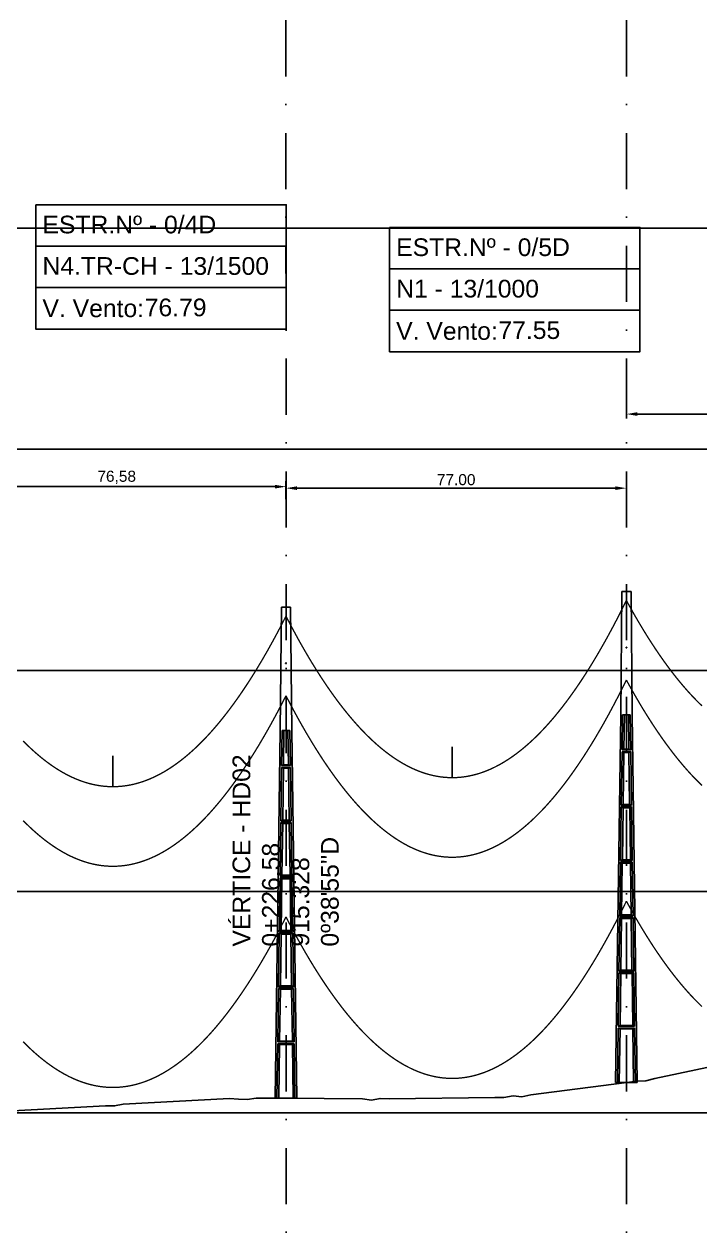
# Model space of a CAD drawing. Header units: metres. Extents: x -121 to 9872, y 3505 to 10721.
# Drawn here: x 145.9 to 298.7, y 3778.2 to 4051.3 of the extents above; entities that cross this region are included whole.
import ezdxf
from ezdxf.enums import TextEntityAlignment as Align

# ---------------------------------------------------------------- set-up
doc = ezdxf.new("R2010")
doc.units = ezdxf.units.M
doc.header["$PDMODE"] = 2
doc.linetypes.add('DASHDOT', pattern=[25.4, 12.7, -6.35, 0, -6.35])
doc.linetypes.add('DASHED', pattern=[0.75, 0.5, -0.25])
for name, color, linetype in [('C-ROAD', 7, 'Continuous'), ('C-ROAD-PROF', 2, 'DASHED'), ('Cabeçalho', 7, 'Continuous'), ('CON-EOL- CA ORCHID', 240, 'Continuous'), ('CON-EOL- CA OXLIP', 140, 'Continuous'), ('CON-EOL- FO', 101, 'Continuous'), ('CON-EOL- PROJEÇÃO', 22, 'Continuous'), ('cotas', 7, 'Continuous'), ('Grade', 9, 'Continuous'), ('Ind.Rot', 8, 'DASHDOT'), ('Perfil - Texto Geral', 7, 'Continuous'), ('POSTE DT', 7, 'Continuous')]:
    doc.layers.add(name, color=color, linetype=linetype)
doc.styles.add('Arial', font='arial.ttf')
doc.styles.add('SIMM-PADRÃO_(TXT)', font='arial.ttf', dxfattribs={"height": 2})
doc.styles.get("Standard").update_dxf_attribs({"font": 'arial.ttf'})
doc.dimstyles.new('ISO-25', dxfattribs={"dimtxt": 2.5, "dimasz": 2.5, "dimexe": 1.25, "dimexo": 0.625, "dimtad": 1, "dimzin": 1, "dimtxsty": 'Standard', "dimcen": 2.5, "dimaunit": 1, "dimadec": 3, "dimazin": 3, "dimtfac": 1, "dimtmove": 0, "dimatfit": 3, "dimfxlon": 1, "dimarcsym": 0})

# ---------------------------------------------------------------- blocks, each defined once
blk = doc.blocks.new('*U11')
at = {"layer": 'POSTE DT', "extrusion": (0, 1, 0)}
for p, q in [((-3.31, 349.86), (-4.05, 262)), ((-3.31, 349.86), (3.31, 349.86)), ((3.31, 349.86), (4.06, 262)), ((-4.05, 262), (-7.72, 0)), ((-4.05, 262), (-4.05, 262)), ((-2.73, 262), (-3.08, 237.05)), ((-2.73, 262), (2.75, 262)), ((-1.42, 262), (-1.77, 237.57)), ((1.43, 262), (1.77, 237.57)), ((2.75, 262), (3.1, 237.05)), ((4.06, 262), (7.72, 0)), ((-3.1, 235.74), (-3.63, 197.65)), ((3.11, 235.73), (-3.1, 235.74)), ((3.1, 237.05), (-3.08, 237.05)), ((-1.8, 235.21), (-2.32, 198.19)), ((1.8, 235.21), (2.32, 198.19)), ((3.11, 235.73), (3.65, 197.65)), ((-3.65, 196.34), (-4.19, 158.25)), ((-2.35, 195.8), (-2.87, 158.8)), ((2.35, 195.8), (2.87, 158.8)), ((3.66, 196.34), (4.2, 158.25)), ((-4.21, 156.94), (-4.74, 118.85)), ((-2.9, 156.39), (-3.42, 119.41)), ((2.91, 156.39), (3.42, 119.41)), ((4.21, 156.94), (4.75, 118.85)), ((-4.76, 117.54), (-5.29, 79.45)), ((4.77, 117.54), (-4.76, 117.54)), ((4.75, 118.85), (-4.74, 118.85)), ((-3.46, 116.98), (-3.97, 80.02)), ((3.46, 116.98), (3.98, 80.02)), ((4.77, 117.54), (5.3, 79.45)), ((-5.31, 78.14), (-5.85, 40.06)), ((5.32, 78.14), (-5.31, 78.14)), ((5.3, 79.45), (-5.29, 79.45)), ((-4.01, 77.57), (-4.53, 40.63)), ((4.01, 77.57), (4.53, 40.63)), ((5.32, 78.14), (5.85, 40.06)), ((-5.86, 38.74), (-6.41, 0)), ((5.87, 38.74), (-5.86, 38.74)), ((5.85, 40.06), (-5.85, 40.06)), ((-4.56, 38.17), (-5.1, 0)), ((4.56, 38.17), (5.1, 0)), ((5.87, 38.74), (6.41, 0)), ((-6.41, 0), (-7.72, 0)), ((-5.1, 0), (-6.41, 0)), ((5.1, 0), (-5.1, 0)), ((6.41, 0), (5.1, 0)), ((7.72, 0), (6.41, 0))]:
    blk.add_line(p, q, dxfattribs=at)
at = {"layer": 'POSTE DT', "ltscale": 3}
for points in [[(-3.65, 196.34), (3.66, 196.34)], [(-3.63, 197.65), (3.65, 197.65)], [(-4.21, 156.94), (4.21, 156.94)], [(4.2, 158.25), (-4.19, 158.25)]]:
    blk.add_lwpolyline(points, dxfattribs=at)
at = {"layer": 'POSTE DT'}
for points, knots in [([(0.25, 309.94), (0.25, 309.93), (0.25, 309.93), (0.25, 309.92), (0.25, 309.91), (0.25, 309.9), (0.25, 309.89), (0.24, 309.85), (0.22, 309.82), (0.19, 309.77), (0.16, 309.74), (0.11, 309.71), (0.08, 309.7), (0.01, 309.68), (-0.02, 309.68), (-0.08, 309.7), (-0.11, 309.71), (-0.16, 309.74), (-0.18, 309.76), (-0.21, 309.8), (-0.22, 309.82), (-0.24, 309.85), (-0.24, 309.87), (-0.25, 309.89), (-0.25, 309.9), (-0.25, 309.92), (-0.25, 309.92), (-0.25, 309.93), (-0.25, 309.94), (-0.25, 309.95), (-0.25, 309.95), (-0.25, 309.96), (-0.25, 309.97), (-0.24, 310), (-0.23, 310.02), (-0.21, 310.07), (-0.2, 310.09), (-0.15, 310.14), (-0.13, 310.15), (-0.07, 310.18), (-0.03, 310.19), (0.03, 310.19), (0.06, 310.18), (0.12, 310.16), (0.14, 310.14), (0.18, 310.11), (0.2, 310.09), (0.21, 310.06), (0.22, 310.05), (0.23, 310.04), (0.24, 310.01), (0.24, 309.99), (0.25, 309.97), (0.25, 309.96), (0.25, 309.95), (0.25, 309.94), (0.25, 309.94), (0.25, 309.94), (0.25, 309.94)], [-54.728303, -54.728303, -54.728303, -54.728303, -54.309038, -54.309038, -53.647169, -53.647169, -52.532885, -52.532885, -48.86224, -48.86224, -45.282765, -45.282765, -41.52867, -41.52867, -37.867486, -37.867486, -34.454589, -34.454589, -31.301423, -31.301423, -28.48103, -28.48103, -26.961755, -26.961755, -25.7544, -25.7544, -25.136228, -25.136228, -24.64409, -24.64409, -24.094201, -24.094201, -23.191199, -23.191199, -20.494482, -20.494482, -17.342863, -17.342863, -13.645538, -13.645538, -9.835989, -9.835989, -6.296781, -6.296781, -3.005029, -3.005029, 0, 0, 0, 1.527594, 1.527594, 3.697216, 3.697216, 4.489727, 4.489727, 5.01438, 5.01438, 5.095313, 5.095313, 5.095313, 5.095313]), ([(-3.1, 235.74), (-2.88, 235.65), (-2.67, 235.56), (-2.23, 235.39), (-2.02, 235.3), (-1.8, 235.21)], [0.055576, 0.055576, 0.055576, 0.055576, 56.767409, 56.767409, 113.50757, 113.50757, 113.50757, 113.50757]), ([(-1.77, 237.57), (-1.99, 237.49), (-2.21, 237.4), (-2.64, 237.22), (-2.86, 237.14), (-3.08, 237.05)], [0, 0, 0, 0, 56.660495, 56.660495, 113.412826, 113.412826, 113.412826, 113.412826]), ([(-1.8, 235.21), (-1.2, 235.21), (-0.6, 235.21), (0.6, 235.21), (1.2, 235.21), (1.8, 235.21)], [0, 0, 0, 0, 68.567797, 68.567797, 137.136247, 137.136247, 137.136247, 137.136247]), ([(1.77, 237.57), (1.18, 237.57), (0.59, 237.57), (-0.59, 237.57), (-1.18, 237.57), (-1.77, 237.57)], [0, 0, 0, 0, 67.306894, 67.306894, 134.614447, 134.614447, 134.614447, 134.614447]), ([(3.1, 237.05), (2.87, 237.14), (2.65, 237.23), (2.21, 237.4), (1.99, 237.49), (1.77, 237.57)], [0, 0, 0, 0, 56.738948, 56.738948, 113.38731, 113.38731, 113.38731, 113.38731]), ([(1.8, 235.21), (2.02, 235.3), (2.24, 235.38), (2.68, 235.56), (2.89, 235.65), (3.11, 235.73)], [0, 0, 0, 0, 56.845349, 56.845349, 113.599799, 113.599799, 113.599799, 113.599799]), ([(-2.32, 198.19), (-2.54, 198.1), (-2.76, 198.01), (-3.2, 197.83), (-3.41, 197.74), (-3.63, 197.65)], [0, 0, 0, 0, 63.412073, 63.412073, 126.777421, 126.777421, 126.777421, 126.777421]), ([(2.32, 198.19), (1.55, 198.19), (0.77, 198.19), (-0.77, 198.19), (-1.55, 198.19), (-2.32, 198.19)], [0, 0, 0, 0, 88.31008, 88.31008, 176.620652, 176.620652, 176.620652, 176.620652]), ([(3.65, 197.65), (3.43, 197.74), (3.2, 197.83), (2.76, 198.01), (2.54, 198.1), (2.32, 198.19)], [0, 0, 0, 0, 63.488119, 63.488119, 126.880939, 126.880939, 126.880939, 126.880939]), ([(-3.65, 196.34), (-3.43, 196.25), (-3.22, 196.16), (-2.78, 195.98), (-2.57, 195.89), (-2.35, 195.8)], [0.054307, 0.054307, 0.054307, 0.054307, 63.527131, 63.527131, 127.063246, 127.063246, 127.063246, 127.063246]), ([(-2.35, 195.8), (-1.57, 195.8), (-0.78, 195.8), (0.79, 195.8), (1.57, 195.8), (2.35, 195.8)], [0, 0, 0, 0, 89.585713, 89.585713, 179.17191, 179.17191, 179.17191, 179.17191]), ([(2.35, 195.8), (2.57, 195.89), (2.79, 195.98), (3.23, 196.16), (3.45, 196.25), (3.66, 196.34)], [0, 0, 0, 0, 63.60246, 63.60246, 127.109696, 127.109696, 127.109696, 127.109696]), ([(-4.21, 156.94), (-3.99, 156.85), (-3.77, 156.75), (-3.34, 156.57), (-3.12, 156.48), (-2.9, 156.39)], [0.053423, 0.053423, 0.053423, 0.053423, 70.429742, 70.429742, 140.90167, 140.90167, 140.90167, 140.90167]), ([(-2.87, 158.8), (-3.09, 158.71), (-3.31, 158.62), (-3.75, 158.43), (-3.97, 158.34), (-4.19, 158.25)], [0, 0, 0, 0, 70.301707, 70.301707, 140.590947, 140.590947, 140.590947, 140.590947]), ([(-2.9, 156.39), (-1.94, 156.39), (-0.97, 156.39), (0.97, 156.39), (1.94, 156.39), (2.91, 156.39)], [0, 0, 0, 0, 110.60219, 110.60219, 221.20473, 221.20473, 221.20473, 221.20473]), ([(2.87, 158.8), (1.92, 158.8), (0.96, 158.8), (-0.96, 158.8), (-1.91, 158.8), (-2.87, 158.8)], [0, 0, 0, 0, 109.314454, 109.314454, 218.629264, 218.629264, 218.629264, 218.629264]), ([(4.2, 158.25), (3.98, 158.34), (3.76, 158.44), (3.31, 158.62), (3.09, 158.71), (2.87, 158.8)], [0, 0, 0, 0, 70.379198, 70.379198, 140.659718, 140.659718, 140.659718, 140.659718]), ([(2.91, 156.39), (3.12, 156.48), (3.34, 156.57), (3.78, 156.75), (4, 156.85), (4.21, 156.94)], [0, 0, 0, 0, 70.506649, 70.506649, 140.914701, 140.914701, 140.914701, 140.914701]), ([(-4.76, 117.54), (-4.54, 117.45), (-4.32, 117.35), (-3.89, 117.17), (-3.67, 117.07), (-3.46, 116.98)], [0.052784, 0.052784, 0.052784, 0.052784, 77.438432, 77.438432, 154.950301, 154.950301, 154.950301, 154.950301]), ([(-3.42, 119.41), (-3.64, 119.32), (-3.86, 119.23), (-4.3, 119.04), (-4.52, 118.95), (-4.74, 118.85)], [0, 0, 0, 0, 77.299547, 77.299547, 154.618634, 154.618634, 154.618634, 154.618634]), ([(-3.46, 116.98), (-2.3, 116.98), (-1.15, 116.98), (1.15, 116.98), (2.31, 116.98), (3.46, 116.98)], [0, 0, 0, 0, 131.617604, 131.617604, 263.235447, 263.235447, 263.235447, 263.235447]), ([(3.42, 119.41), (2.28, 119.41), (1.14, 119.41), (-1.14, 119.41), (-2.28, 119.41), (-3.42, 119.41)], [0, 0, 0, 0, 130.319901, 130.319901, 260.640046, 260.640046, 260.640046, 260.640046]), ([(4.75, 118.85), (4.53, 118.95), (4.31, 119.04), (3.87, 119.23), (3.64, 119.32), (3.42, 119.41)], [0, 0, 0, 0, 77.381597, 77.381597, 154.66183, 154.66183, 154.66183, 154.66183]), ([(3.46, 116.98), (3.68, 117.07), (3.89, 117.17), (4.33, 117.35), (4.55, 117.45), (4.77, 117.54)], [0, 0, 0, 0, 77.520013, 77.520013, 154.938747, 154.938747, 154.938747, 154.938747]), ([(-5.31, 78.14), (-5.09, 78.05), (-4.88, 77.95), (-4.44, 77.76), (-4.23, 77.67), (-4.01, 77.57)], [0.052308, 0.052308, 0.052308, 0.052308, 84.527725, 84.527725, 169.158824, 169.158824, 169.158824, 169.158824]), ([(-3.97, 80.02), (-4.19, 79.93), (-4.41, 79.83), (-4.85, 79.64), (-5.07, 79.55), (-5.29, 79.45)], [0, 0, 0, 0, 84.379671, 84.379671, 168.809376, 168.809376, 168.809376, 168.809376]), ([(-4.01, 77.57), (-2.67, 77.57), (-1.34, 77.57), (1.34, 77.57), (2.67, 77.57), (4.01, 77.57)], [0, 0, 0, 0, 152.632212, 152.632212, 305.264569, 305.264569, 305.264569, 305.264569]), ([(3.98, 80.02), (2.65, 80.02), (1.33, 80.02), (-1.32, 80.02), (-2.65, 80.02), (-3.97, 80.02)], [0, 0, 0, 0, 151.326157, 151.326157, 302.652465, 302.652465, 302.652465, 302.652465]), ([(5.3, 79.45), (5.08, 79.55), (4.86, 79.64), (4.42, 79.83), (4.2, 79.93), (3.98, 80.02)], [0, 0, 0, 0, 84.46863, 84.46863, 168.833721, 168.833721, 168.833721, 168.833721]), ([(4.01, 77.57), (4.23, 77.67), (4.45, 77.76), (4.88, 77.95), (5.1, 78.05), (5.32, 78.14)], [0, 0, 0, 0, 84.616316, 84.616316, 169.129178, 169.129178, 169.129178, 169.129178]), ([(-5.86, 38.74), (-5.65, 38.65), (-5.43, 38.55), (-5, 38.36), (-4.78, 38.26), (-4.56, 38.17)], [0.026524, 0.026524, 0.026524, 0.026524, 91.679563, 91.679563, 183.466041, 183.466041, 183.466041, 183.466041]), ([(-4.53, 40.63), (-4.75, 40.53), (-4.97, 40.44), (-5.41, 40.25), (-5.63, 40.15), (-5.85, 40.06)], [0, 0, 0, 0, 91.523648, 91.523648, 183.126775, 183.126775, 183.126775, 183.126775]), ([(-4.56, 38.17), (-3.04, 38.17), (-1.52, 38.17), (1.52, 38.17), (3.04, 38.17), (4.56, 38.17)], [0, 0, 0, 0, 173.646192, 173.646192, 347.292451, 347.292451, 347.292451, 347.292451]), ([(4.53, 40.63), (3.02, 40.63), (1.51, 40.63), (-1.51, 40.63), (-3.02, 40.63), (-4.53, 40.63)], [0, 0, 0, 0, 172.33304, 172.33304, 344.666151, 344.666151, 344.666151, 344.666151]), ([(5.85, 40.06), (5.63, 40.15), (5.41, 40.25), (4.97, 40.44), (4.75, 40.53), (4.53, 40.63)], [0, 0, 0, 0, 91.621326, 91.621326, 183.137324, 183.137324, 183.137324, 183.137324]), ([(4.56, 38.17), (4.78, 38.26), (5, 38.36), (5.43, 38.55), (5.65, 38.65), (5.87, 38.74)], [0, 0, 0, 0, 91.776928, 91.776928, 183.448614, 183.448614, 183.448614, 183.448614])]:
    blk.add_open_spline(points, degree=3, knots=knots, dxfattribs=at)
blk = doc.blocks.new('*D293')
at = {"layer": 'cotas', "color": 0, "lineweight": -2, "transparency": 16777216}
for p, q in [((128.51, 3944.21), (128.51, 3947.96)), ((131.01, 3946.71), (202.59, 3946.71)), ((205.09, 3944.21), (205.09, 3947.96))]:
    blk.add_line(p, q, dxfattribs=at)
at = {"layer": 'cotas', "color": 0, "transparency": 16777216}
for points in [[(131.01, 3947.12), (131.01, 3946.29), (128.51, 3946.71)], [(202.59, 3947.12), (202.59, 3946.29), (205.09, 3946.71)]]:
    blk.add_solid(points, dxfattribs=at)
at = {"layer": 'Defpoints', "color": 0, "transparency": 16777216}
for p in [(205.09, 3946.71), (205.09, 3919.45), (128.51, 3916.11)]:
    blk.add_point(p, dxfattribs=at)
at = {"layer": 'cotas', "color": 0, "transparency": 16777216, "insert": (166.8, 3948.83), "char_height": 2.5, "attachment_point": 5}
blk.add_mtext('76,58', dxfattribs=at)
blk = doc.blocks.new('*D294')
at = {"layer": 'cotas', "color": 0, "lineweight": -2, "transparency": 16777216}
for p, q in [((205.09, 3943.87), (205.09, 3947.62)), ((207.59, 3946.37), (279.58, 3946.37)), ((282.08, 3943.87), (282.08, 3947.62))]:
    blk.add_line(p, q, dxfattribs=at)
at = {"layer": 'cotas', "color": 0, "transparency": 16777216}
for points in [[(207.59, 3946.79), (207.59, 3945.96), (205.09, 3946.37)], [(279.58, 3946.79), (279.58, 3945.96), (282.08, 3946.37)]]:
    blk.add_solid(points, dxfattribs=at)
at = {"layer": 'Defpoints', "color": 0, "transparency": 16777216}
for p in [(282.08, 3946.37), (282.08, 3922.99), (205.09, 3919.45)]:
    blk.add_point(p, dxfattribs=at)
at = {"layer": 'cotas', "color": 0, "transparency": 16777216, "insert": (243.58, 3948.28), "char_height": 2.5, "attachment_point": 5}
blk.add_mtext('77.00', dxfattribs=at)
blk = doc.blocks.new('*D295')
at = {"layer": 'cotas', "color": 0, "lineweight": -2, "transparency": 16777216}
for p, q in [((282.08, 3962.12), (282.08, 3964.37)), ((284.58, 3963.12), (357.68, 3963.12)), ((360.18, 3962.12), (360.18, 3964.37))]:
    blk.add_line(p, q, dxfattribs=at)
at = {"layer": 'cotas', "color": 0, "transparency": 16777216}
for points in [[(284.58, 3963.54), (284.58, 3962.71), (282.08, 3963.12)], [(357.68, 3963.54), (357.68, 3962.71), (360.18, 3963.12)]]:
    blk.add_solid(points, dxfattribs=at)
at = {"layer": 'Defpoints', "color": 0, "transparency": 16777216}
for p in [(360.18, 3963.12), (360.18, 3937.22), (282.08, 3922.99)]:
    blk.add_point(p, dxfattribs=at)
at = {"layer": 'cotas', "color": 0, "transparency": 16777216, "insert": (321.13, 3965.02), "char_height": 2.5, "attachment_point": 5}
blk.add_mtext('78.10', dxfattribs=at)
blk = doc.blocks.new('Bloco P Sup')
at = {"layer": 'Cabeçalho'}
blk.add_lwpolyline([(-11.66, -3.34), (44.97, -3.34), (44.97, -31.45), (-11.66, -31.45)], close=True, dxfattribs=at)
for points in [[(-11.66, -12.71), (44.97, -12.71)], [(-11.66, -22.08), (44.97, -22.08)], [(-11.66, -31.45), (44.97, -31.45)]]:
    blk.add_lwpolyline(points, dxfattribs=at)
at = {"layer": 'Cabeçalho', "style": 'Arial'}
blk.add_text('V. Vento:', height=4, dxfattribs=at).set_placement((-10.16, -26.77), align=Align.MIDDLE_LEFT)
at = {"layer": 'Cabeçalho', "style": 'SIMM-PADRÃO_(TXT)'}
for tag, p in [('ESTRUTURANUM', (-10.16, -11.03)), ('TIPO_ESFORÇO', (-10.16, -20.4)), ('VÃOVENTO', (12.97, -29.77))]:
    blk.add_attdef(tag, text='', height=4, dxfattribs=at).set_placement(p, align=Align.BOTTOM_LEFT)

msp = doc.modelspace()

# ---------------------------------------------------------------- linework, layer by layer
at = {"layer": 'C-ROAD', "linetype": 'Continuous', "lineweight": -3}
msp.add_lwpolyline([(140.339, 3805.407), (164.239, 3806.707), (166.309, 3806.711), (168.291, 3807.099), (192.329, 3808.412), (194.337, 3808.247), (196.319, 3808.186), (198.342, 3808.484), (205.08, 3808.449), (222.401, 3808.325), (224.433, 3808.028), (226.362, 3808.383), (228.42, 3808.288), (252.346, 3808.566), (254.385, 3808.607), (256.458, 3808.953), (258.401, 3808.78), (260.449, 3809.19), (284.489, 3812.302), (286.49, 3812.374), (288.502, 3812.902), (312.405, 3817.948)], dxfattribs=at)
at = {"layer": 'C-ROAD-PROF', "color": 3, "linetype": 'Continuous', "lineweight": -3}
msp.add_lwpolyline([(140.339, 3805.407), (164.239, 3806.707), (166.309, 3806.711), (168.291, 3807.099), (192.329, 3808.412), (194.337, 3808.247), (196.319, 3808.186), (198.342, 3808.483), (205.08, 3808.449), (222.401, 3808.325), (224.433, 3808.027), (226.362, 3808.383), (228.42, 3808.288), (252.346, 3808.566), (254.385, 3808.607), (256.458, 3808.953), (258.401, 3808.78), (260.449, 3809.19), (284.489, 3812.302), (286.49, 3812.374), (288.502, 3812.902), (312.405, 3817.948)], dxfattribs=at)
at = {"layer": 'CON-EOL- CA ORCHID'}
msp.add_line((242.693, 3880.919), (242.693, 3887.919), dxfattribs=at)
at = {"layer": 'CON-EOL- CA ORCHID', "const_width": 0.3}
for points in [[(205.08, 3917.449), (205.463, 3916.707), (205.846, 3915.972), (206.229, 3915.245), (206.612, 3914.525), (206.995, 3913.813), (207.378, 3913.109), (207.761, 3912.413), (208.144, 3911.724), (208.527, 3911.043), (208.911, 3910.369), (209.294, 3909.704), (209.677, 3909.045), (210.06, 3908.395), (210.443, 3907.752), (210.826, 3907.117), (211.209, 3906.49), (211.592, 3905.87), (211.975, 3905.258), (212.358, 3904.653), (212.741, 3904.056), (213.124, 3903.467), (213.508, 3902.885), (213.891, 3902.311), (214.274, 3901.745), (214.657, 3901.186), (215.04, 3900.635), (215.423, 3900.092), (215.806, 3899.556), (216.189, 3899.028), (216.572, 3898.508), (216.955, 3897.995), (217.338, 3897.489), (217.721, 3896.992), (218.105, 3896.502), (218.488, 3896.019), (218.871, 3895.545), (219.254, 3895.077), (219.637, 3894.618), (220.02, 3894.166), (220.403, 3893.721), (220.786, 3893.285), (221.169, 3892.856), (221.552, 3892.434), (221.935, 3892.02), (222.318, 3891.614), (222.702, 3891.215), (223.085, 3890.824), (223.468, 3890.44), (223.851, 3890.064), (224.234, 3889.696), (224.617, 3889.335), (225, 3888.982), (225.383, 3888.636), (225.766, 3888.298), (226.149, 3887.968), (226.532, 3887.645), (226.915, 3887.33), (227.299, 3887.022), (227.682, 3886.722), (228.065, 3886.429), (228.448, 3886.144), (228.831, 3885.867), (229.214, 3885.597), (229.597, 3885.335), (229.98, 3885.08), (230.363, 3884.833), (230.746, 3884.593), (231.129, 3884.361), (231.513, 3884.137), (231.896, 3883.92), (232.279, 3883.711), (232.662, 3883.509), (233.045, 3883.315), (233.428, 3883.128), (233.811, 3882.949), (234.194, 3882.778), (234.577, 3882.614), (234.96, 3882.458), (235.343, 3882.309), (235.726, 3882.168), (236.11, 3882.034), (236.493, 3881.908), (236.876, 3881.79), (237.259, 3881.679), (237.642, 3881.575), (238.025, 3881.479), (238.408, 3881.391), (238.791, 3881.31), (239.174, 3881.237), (239.557, 3881.172), (239.94, 3881.114), (240.323, 3881.063), (240.707, 3881.02), (241.09, 3880.985), (241.473, 3880.957), (241.856, 3880.937), (242.239, 3880.924), (242.622, 3880.919), (243.005, 3880.921), (243.388, 3880.931), (243.771, 3880.949), (244.154, 3880.974), (244.537, 3881.006), (244.92, 3881.046), (245.304, 3881.094), (245.687, 3881.149), (246.07, 3881.212), (246.453, 3881.283), (246.836, 3881.361), (247.219, 3881.446), (247.602, 3881.539), (247.985, 3881.64), (248.368, 3881.748), (248.751, 3881.864), (249.134, 3881.987), (249.517, 3882.118), (249.901, 3882.256), (250.284, 3882.402), (250.667, 3882.556), (251.05, 3882.717), (251.433, 3882.885), (251.816, 3883.062), (252.199, 3883.245), (252.582, 3883.437), (252.965, 3883.636), (253.348, 3883.842), (253.731, 3884.056), (254.115, 3884.278), (254.498, 3884.507), (254.881, 3884.744), (255.264, 3884.988), (255.647, 3885.24), (256.03, 3885.499), (256.413, 3885.767), (256.796, 3886.041), (257.179, 3886.323), (257.562, 3886.613), (257.945, 3886.91), (258.328, 3887.215), (258.712, 3887.528), (259.095, 3887.848), (259.478, 3888.176), (259.861, 3888.511), (260.244, 3888.854), (260.627, 3889.204), (261.01, 3889.562), (261.393, 3889.928), (261.776, 3890.301), (262.159, 3890.682), (262.542, 3891.07), (262.925, 3891.466), (263.309, 3891.87), (263.692, 3892.281), (264.075, 3892.699), (264.458, 3893.126), (264.841, 3893.56), (265.224, 3894.001), (265.607, 3894.45), (265.99, 3894.907), (266.373, 3895.372), (266.756, 3895.844), (267.139, 3896.323), (267.522, 3896.81), (267.906, 3897.305), (268.289, 3897.808), (268.672, 3898.318), (269.055, 3898.836), (269.438, 3899.361), (269.821, 3899.894), (270.204, 3900.434), (270.587, 3900.983), (270.97, 3901.539), (271.353, 3902.102), (271.736, 3902.673), (272.119, 3903.252), (272.503, 3903.838), (272.886, 3904.432), (273.269, 3905.034), (273.652, 3905.643), (274.035, 3906.26), (274.418, 3906.885), (274.801, 3907.517), (275.184, 3908.157), (275.567, 3908.805), (275.95, 3909.46), (276.333, 3910.123), (276.716, 3910.794), (277.1, 3911.472), (277.483, 3912.158), (277.866, 3912.852), (278.249, 3913.553), (278.632, 3914.262), (279.015, 3914.979), (279.398, 3915.703), (279.781, 3916.435), (280.164, 3917.175), (280.547, 3917.923), (280.93, 3918.678), (281.314, 3919.441), (281.697, 3920.211), (282.08, 3920.989)], [(282.08, 3920.989), (282.468, 3920.279), (282.857, 3919.576), (283.245, 3918.881), (283.634, 3918.193), (284.022, 3917.514), (284.411, 3916.843), (284.8, 3916.179), (285.188, 3915.523), (285.577, 3914.876), (285.965, 3914.236), (286.354, 3913.604), (286.742, 3912.98), (287.131, 3912.363), (287.52, 3911.755), (287.908, 3911.155), (288.297, 3910.562), (288.685, 3909.977), (289.074, 3909.4), (289.462, 3908.831), (289.851, 3908.27), (290.239, 3907.717), (290.628, 3907.171), (291.017, 3906.633), (291.405, 3906.104), (291.794, 3905.582), (292.182, 3905.067), (292.571, 3904.561), (292.959, 3904.063), (293.348, 3903.572), (293.737, 3903.089), (294.125, 3902.614), (294.514, 3902.147), (294.902, 3901.688), (295.291, 3901.236), (295.679, 3900.793), (296.068, 3900.357), (296.456, 3899.929), (296.845, 3899.509), (297.234, 3899.096), (297.622, 3898.692), (298.011, 3898.295), (298.399, 3897.906), (298.788, 3897.525), (299.176, 3897.152)]]:
    msp.add_lwpolyline(points, dxfattribs=at)
at = {"layer": 'CON-EOL- CA OXLIP'}
msp.add_line((165.935, 3878.877), (165.935, 3885.877), dxfattribs=at)
at = {"layer": 'CON-EOL- CA OXLIP', "const_width": 0.3}
msp.add_lwpolyline([(145.654, 3889.202), (146.035, 3888.817), (146.416, 3888.44), (146.797, 3888.07), (147.178, 3887.707), (147.559, 3887.352), (147.94, 3887.004), (148.321, 3886.663), (148.702, 3886.33), (149.083, 3886.004), (149.464, 3885.685), (149.845, 3885.373), (150.226, 3885.069), (150.607, 3884.772), (150.988, 3884.483), (151.369, 3884.201), (151.75, 3883.926), (152.131, 3883.658), (152.512, 3883.398), (152.893, 3883.144), (153.274, 3882.899), (153.655, 3882.66), (154.036, 3882.429), (154.417, 3882.205), (154.798, 3881.989), (155.179, 3881.779), (155.56, 3881.577), (155.941, 3881.382), (156.322, 3881.195), (156.703, 3881.015), (157.084, 3880.842), (157.465, 3880.677), (157.846, 3880.518), (158.227, 3880.367), (158.608, 3880.224), (158.989, 3880.087), (159.37, 3879.958), (159.751, 3879.836), (160.132, 3879.722), (160.513, 3879.614), (160.894, 3879.514), (161.275, 3879.422), (161.656, 3879.336), (162.037, 3879.258), (162.418, 3879.187), (162.799, 3879.124), (163.18, 3879.067), (163.561, 3879.018), (163.942, 3878.977), (164.323, 3878.942), (164.704, 3878.915), (165.085, 3878.895), (165.466, 3878.882), (165.847, 3878.877), (166.228, 3878.879), (166.609, 3878.888), (166.99, 3878.905), (167.371, 3878.929), (167.752, 3878.96), (168.133, 3878.998), (168.514, 3879.044), (168.895, 3879.097), (169.276, 3879.157), (169.657, 3879.224), (170.038, 3879.299), (170.419, 3879.381), (170.8, 3879.47), (171.181, 3879.567), (171.562, 3879.671), (171.943, 3879.782), (172.324, 3879.901), (172.705, 3880.026), (173.086, 3880.159), (173.467, 3880.3), (173.848, 3880.447), (174.229, 3880.602), (174.61, 3880.764), (174.991, 3880.934), (175.372, 3881.111), (175.753, 3881.295), (176.134, 3881.486), (176.515, 3881.685), (176.896, 3881.891), (177.277, 3882.104), (177.658, 3882.324), (178.039, 3882.552), (178.42, 3882.787), (178.801, 3883.03), (179.182, 3883.279), (179.563, 3883.536), (179.944, 3883.801), (180.325, 3884.072), (180.706, 3884.351), (181.087, 3884.637), (181.468, 3884.931), (181.849, 3885.231), (182.23, 3885.54), (182.611, 3885.855), (182.992, 3886.178), (183.373, 3886.508), (183.754, 3886.845), (184.135, 3887.19), (184.516, 3887.542), (184.897, 3887.901), (185.278, 3888.267), (185.659, 3888.641), (186.04, 3889.023), (186.421, 3889.411), (186.802, 3889.807), (187.183, 3890.21), (187.564, 3890.621), (187.945, 3891.038), (188.326, 3891.463), (188.707, 3891.896), (189.088, 3892.336), (189.469, 3892.783), (189.85, 3893.237), (190.231, 3893.699), (190.612, 3894.168), (190.993, 3894.645), (191.374, 3895.128), (191.756, 3895.62), (192.137, 3896.118), (192.518, 3896.624), (192.899, 3897.137), (193.28, 3897.658), (193.661, 3898.185), (194.042, 3898.721), (194.423, 3899.263), (194.804, 3899.813), (195.185, 3900.37), (195.566, 3900.935), (195.947, 3901.507), (196.328, 3902.086), (196.709, 3902.673), (197.09, 3903.267), (197.471, 3903.869), (197.852, 3904.478), (198.233, 3905.094), (198.614, 3905.717), (198.995, 3906.348), (199.376, 3906.987), (199.757, 3907.632), (200.138, 3908.286), (200.519, 3908.946), (200.9, 3909.614), (201.281, 3910.289), (201.662, 3910.972), (202.043, 3911.662), (202.424, 3912.36), (202.805, 3913.064), (203.186, 3913.777), (203.567, 3914.496), (203.948, 3915.224), (204.329, 3915.958), (204.71, 3916.7), (205.091, 3917.449)], dxfattribs=at)
at = {"layer": 'CON-EOL- FO', "const_width": 0.3}
for points in [[(205.08, 3899.449), (205.463, 3898.707), (205.846, 3897.972), (206.229, 3897.245), (206.612, 3896.525), (206.995, 3895.813), (207.378, 3895.109), (207.761, 3894.413), (208.144, 3893.724), (208.527, 3893.043), (208.911, 3892.369), (209.294, 3891.704), (209.677, 3891.045), (210.06, 3890.395), (210.443, 3889.752), (210.826, 3889.117), (211.209, 3888.49), (211.592, 3887.87), (211.975, 3887.258), (212.358, 3886.653), (212.741, 3886.056), (213.124, 3885.467), (213.508, 3884.885), (213.891, 3884.311), (214.274, 3883.745), (214.657, 3883.186), (215.04, 3882.635), (215.423, 3882.092), (215.806, 3881.556), (216.189, 3881.028), (216.572, 3880.508), (216.955, 3879.995), (217.338, 3879.489), (217.721, 3878.992), (218.105, 3878.502), (218.488, 3878.019), (218.871, 3877.545), (219.254, 3877.077), (219.637, 3876.618), (220.02, 3876.166), (220.403, 3875.721), (220.786, 3875.285), (221.169, 3874.856), (221.552, 3874.434), (221.935, 3874.02), (222.318, 3873.614), (222.702, 3873.215), (223.085, 3872.824), (223.468, 3872.44), (223.851, 3872.064), (224.234, 3871.696), (224.617, 3871.335), (225, 3870.982), (225.383, 3870.636), (225.766, 3870.298), (226.149, 3869.968), (226.532, 3869.645), (226.915, 3869.33), (227.299, 3869.022), (227.682, 3868.722), (228.065, 3868.429), (228.448, 3868.144), (228.831, 3867.867), (229.214, 3867.597), (229.597, 3867.335), (229.98, 3867.08), (230.363, 3866.833), (230.746, 3866.593), (231.129, 3866.361), (231.513, 3866.137), (231.896, 3865.92), (232.279, 3865.711), (232.662, 3865.509), (233.045, 3865.315), (233.428, 3865.128), (233.811, 3864.949), (234.194, 3864.778), (234.577, 3864.614), (234.96, 3864.458), (235.343, 3864.309), (235.726, 3864.168), (236.11, 3864.034), (236.493, 3863.908), (236.876, 3863.79), (237.259, 3863.679), (237.642, 3863.575), (238.025, 3863.479), (238.408, 3863.391), (238.791, 3863.31), (239.174, 3863.237), (239.557, 3863.172), (239.94, 3863.114), (240.323, 3863.063), (240.707, 3863.02), (241.09, 3862.985), (241.473, 3862.957), (241.856, 3862.937), (242.239, 3862.924), (242.622, 3862.919), (243.005, 3862.921), (243.388, 3862.931), (243.771, 3862.949), (244.154, 3862.974), (244.537, 3863.006), (244.92, 3863.046), (245.304, 3863.094), (245.687, 3863.149), (246.07, 3863.212), (246.453, 3863.283), (246.836, 3863.361), (247.219, 3863.446), (247.602, 3863.539), (247.985, 3863.64), (248.368, 3863.748), (248.751, 3863.864), (249.134, 3863.987), (249.517, 3864.118), (249.901, 3864.256), (250.284, 3864.402), (250.667, 3864.556), (251.05, 3864.717), (251.433, 3864.885), (251.816, 3865.062), (252.199, 3865.245), (252.582, 3865.437), (252.965, 3865.636), (253.348, 3865.842), (253.731, 3866.056), (254.115, 3866.278), (254.498, 3866.507), (254.881, 3866.744), (255.264, 3866.988), (255.647, 3867.24), (256.03, 3867.499), (256.413, 3867.767), (256.796, 3868.041), (257.179, 3868.323), (257.562, 3868.613), (257.945, 3868.91), (258.328, 3869.215), (258.712, 3869.528), (259.095, 3869.848), (259.478, 3870.176), (259.861, 3870.511), (260.244, 3870.854), (260.627, 3871.204), (261.01, 3871.562), (261.393, 3871.928), (261.776, 3872.301), (262.159, 3872.682), (262.542, 3873.07), (262.925, 3873.466), (263.309, 3873.87), (263.692, 3874.281), (264.075, 3874.699), (264.458, 3875.126), (264.841, 3875.56), (265.224, 3876.001), (265.607, 3876.45), (265.99, 3876.907), (266.373, 3877.372), (266.756, 3877.844), (267.139, 3878.323), (267.522, 3878.81), (267.906, 3879.305), (268.289, 3879.808), (268.672, 3880.318), (269.055, 3880.836), (269.438, 3881.361), (269.821, 3881.894), (270.204, 3882.434), (270.587, 3882.983), (270.97, 3883.539), (271.353, 3884.102), (271.736, 3884.673), (272.119, 3885.252), (272.503, 3885.838), (272.886, 3886.432), (273.269, 3887.034), (273.652, 3887.643), (274.035, 3888.26), (274.418, 3888.885), (274.801, 3889.517), (275.184, 3890.157), (275.567, 3890.805), (275.95, 3891.46), (276.333, 3892.123), (276.716, 3892.794), (277.1, 3893.472), (277.483, 3894.158), (277.866, 3894.852), (278.249, 3895.553), (278.632, 3896.262), (279.015, 3896.979), (279.398, 3897.703), (279.781, 3898.435), (280.164, 3899.175), (280.547, 3899.923), (280.93, 3900.678), (281.314, 3901.441), (281.697, 3902.211), (282.08, 3902.989)], [(282.08, 3902.989), (282.468, 3902.279), (282.857, 3901.576), (283.245, 3900.881), (283.634, 3900.193), (284.022, 3899.514), (284.411, 3898.843), (284.8, 3898.179), (285.188, 3897.523), (285.577, 3896.876), (285.965, 3896.236), (286.354, 3895.604), (286.742, 3894.98), (287.131, 3894.363), (287.52, 3893.755), (287.908, 3893.155), (288.297, 3892.562), (288.685, 3891.977), (289.074, 3891.4), (289.462, 3890.831), (289.851, 3890.27), (290.239, 3889.717), (290.628, 3889.171), (291.017, 3888.633), (291.405, 3888.104), (291.794, 3887.582), (292.182, 3887.067), (292.571, 3886.561), (292.959, 3886.063), (293.348, 3885.572), (293.737, 3885.089), (294.125, 3884.614), (294.514, 3884.147), (294.902, 3883.688), (295.291, 3883.236), (295.679, 3882.793), (296.068, 3882.357), (296.456, 3881.929), (296.845, 3881.509), (297.234, 3881.096), (297.622, 3880.692), (298.011, 3880.295), (298.399, 3879.906), (298.788, 3879.525), (299.176, 3879.152)], [(145.654, 3871.202), (146.035, 3870.817), (146.416, 3870.44), (146.797, 3870.07), (147.178, 3869.707), (147.559, 3869.352), (147.94, 3869.004), (148.321, 3868.663), (148.702, 3868.33), (149.083, 3868.004), (149.464, 3867.685), (149.845, 3867.373), (150.226, 3867.069), (150.607, 3866.772), (150.988, 3866.483), (151.369, 3866.201), (151.75, 3865.926), (152.131, 3865.658), (152.512, 3865.398), (152.893, 3865.144), (153.274, 3864.899), (153.655, 3864.66), (154.036, 3864.429), (154.417, 3864.205), (154.798, 3863.989), (155.179, 3863.779), (155.56, 3863.577), (155.941, 3863.382), (156.322, 3863.195), (156.703, 3863.015), (157.084, 3862.842), (157.465, 3862.677), (157.846, 3862.518), (158.227, 3862.367), (158.608, 3862.224), (158.989, 3862.087), (159.37, 3861.958), (159.751, 3861.836), (160.132, 3861.722), (160.513, 3861.614), (160.894, 3861.514), (161.275, 3861.422), (161.656, 3861.336), (162.037, 3861.258), (162.418, 3861.187), (162.799, 3861.124), (163.18, 3861.067), (163.561, 3861.018), (163.942, 3860.977), (164.323, 3860.942), (164.704, 3860.915), (165.085, 3860.895), (165.466, 3860.882), (165.847, 3860.877), (166.228, 3860.879), (166.609, 3860.888), (166.99, 3860.905), (167.371, 3860.929), (167.752, 3860.96), (168.133, 3860.998), (168.514, 3861.044), (168.895, 3861.097), (169.276, 3861.157), (169.657, 3861.224), (170.038, 3861.299), (170.419, 3861.381), (170.8, 3861.47), (171.181, 3861.567), (171.562, 3861.671), (171.943, 3861.782), (172.324, 3861.901), (172.705, 3862.026), (173.086, 3862.159), (173.467, 3862.3), (173.848, 3862.447), (174.229, 3862.602), (174.61, 3862.764), (174.991, 3862.934), (175.372, 3863.111), (175.753, 3863.295), (176.134, 3863.486), (176.515, 3863.685), (176.896, 3863.891), (177.277, 3864.104), (177.658, 3864.324), (178.039, 3864.552), (178.42, 3864.787), (178.801, 3865.03), (179.182, 3865.279), (179.563, 3865.536), (179.944, 3865.801), (180.325, 3866.072), (180.706, 3866.351), (181.087, 3866.637), (181.468, 3866.931), (181.849, 3867.231), (182.23, 3867.54), (182.611, 3867.855), (182.992, 3868.178), (183.373, 3868.508), (183.754, 3868.845), (184.135, 3869.19), (184.516, 3869.542), (184.897, 3869.901), (185.278, 3870.267), (185.659, 3870.641), (186.04, 3871.023), (186.421, 3871.411), (186.802, 3871.807), (187.183, 3872.21), (187.564, 3872.621), (187.945, 3873.038), (188.326, 3873.463), (188.707, 3873.896), (189.088, 3874.336), (189.469, 3874.783), (189.85, 3875.237), (190.231, 3875.699), (190.612, 3876.168), (190.993, 3876.645), (191.374, 3877.128), (191.756, 3877.62), (192.137, 3878.118), (192.518, 3878.624), (192.899, 3879.137), (193.28, 3879.658), (193.661, 3880.185), (194.042, 3880.721), (194.423, 3881.263), (194.804, 3881.813), (195.185, 3882.37), (195.566, 3882.935), (195.947, 3883.507), (196.328, 3884.086), (196.709, 3884.673), (197.09, 3885.267), (197.471, 3885.869), (197.852, 3886.478), (198.233, 3887.094), (198.614, 3887.717), (198.995, 3888.348), (199.376, 3888.987), (199.757, 3889.632), (200.138, 3890.286), (200.519, 3890.946), (200.9, 3891.614), (201.281, 3892.289), (201.662, 3892.972), (202.043, 3893.662), (202.424, 3894.36), (202.805, 3895.064), (203.186, 3895.777), (203.567, 3896.496), (203.948, 3897.224), (204.329, 3897.958), (204.71, 3898.7), (205.091, 3899.449)]]:
    msp.add_lwpolyline(points, dxfattribs=at)
at = {"layer": 'CON-EOL- PROJEÇÃO', "const_width": 0.3}
for points in [[(205.08, 3849.449), (205.463, 3848.707), (205.846, 3847.972), (206.229, 3847.245), (206.612, 3846.525), (206.995, 3845.813), (207.378, 3845.109), (207.761, 3844.413), (208.144, 3843.724), (208.527, 3843.043), (208.911, 3842.369), (209.294, 3841.704), (209.677, 3841.045), (210.06, 3840.395), (210.443, 3839.752), (210.826, 3839.117), (211.209, 3838.49), (211.592, 3837.87), (211.975, 3837.258), (212.358, 3836.653), (212.741, 3836.056), (213.124, 3835.467), (213.508, 3834.885), (213.891, 3834.311), (214.274, 3833.745), (214.657, 3833.186), (215.04, 3832.635), (215.423, 3832.092), (215.806, 3831.556), (216.189, 3831.028), (216.572, 3830.508), (216.955, 3829.995), (217.338, 3829.489), (217.721, 3828.992), (218.105, 3828.502), (218.488, 3828.019), (218.871, 3827.545), (219.254, 3827.077), (219.637, 3826.618), (220.02, 3826.166), (220.403, 3825.721), (220.786, 3825.285), (221.169, 3824.856), (221.552, 3824.434), (221.935, 3824.02), (222.318, 3823.614), (222.702, 3823.215), (223.085, 3822.824), (223.468, 3822.44), (223.851, 3822.064), (224.234, 3821.696), (224.617, 3821.335), (225, 3820.982), (225.383, 3820.636), (225.766, 3820.298), (226.149, 3819.968), (226.532, 3819.645), (226.915, 3819.33), (227.299, 3819.022), (227.682, 3818.722), (228.065, 3818.429), (228.448, 3818.144), (228.831, 3817.867), (229.214, 3817.597), (229.597, 3817.335), (229.98, 3817.08), (230.363, 3816.833), (230.746, 3816.593), (231.129, 3816.361), (231.513, 3816.137), (231.896, 3815.92), (232.279, 3815.711), (232.662, 3815.509), (233.045, 3815.315), (233.428, 3815.128), (233.811, 3814.949), (234.194, 3814.778), (234.577, 3814.614), (234.96, 3814.458), (235.343, 3814.309), (235.726, 3814.168), (236.11, 3814.034), (236.493, 3813.908), (236.876, 3813.79), (237.259, 3813.679), (237.642, 3813.575), (238.025, 3813.479), (238.408, 3813.391), (238.791, 3813.31), (239.174, 3813.237), (239.557, 3813.172), (239.94, 3813.114), (240.323, 3813.063), (240.707, 3813.02), (241.09, 3812.985), (241.473, 3812.957), (241.856, 3812.937), (242.239, 3812.924), (242.622, 3812.919), (243.005, 3812.921), (243.388, 3812.931), (243.771, 3812.949), (244.154, 3812.974), (244.537, 3813.006), (244.92, 3813.046), (245.304, 3813.094), (245.687, 3813.149), (246.07, 3813.212), (246.453, 3813.283), (246.836, 3813.361), (247.219, 3813.446), (247.602, 3813.539), (247.985, 3813.64), (248.368, 3813.748), (248.751, 3813.864), (249.134, 3813.987), (249.517, 3814.118), (249.901, 3814.256), (250.284, 3814.402), (250.667, 3814.556), (251.05, 3814.717), (251.433, 3814.885), (251.816, 3815.062), (252.199, 3815.245), (252.582, 3815.437), (252.965, 3815.636), (253.348, 3815.842), (253.731, 3816.056), (254.115, 3816.278), (254.498, 3816.507), (254.881, 3816.744), (255.264, 3816.988), (255.647, 3817.24), (256.03, 3817.499), (256.413, 3817.767), (256.796, 3818.041), (257.179, 3818.323), (257.562, 3818.613), (257.945, 3818.91), (258.328, 3819.215), (258.712, 3819.528), (259.095, 3819.848), (259.478, 3820.176), (259.861, 3820.511), (260.244, 3820.854), (260.627, 3821.204), (261.01, 3821.562), (261.393, 3821.928), (261.776, 3822.301), (262.159, 3822.682), (262.542, 3823.07), (262.925, 3823.466), (263.309, 3823.87), (263.692, 3824.281), (264.075, 3824.699), (264.458, 3825.126), (264.841, 3825.56), (265.224, 3826.001), (265.607, 3826.45), (265.99, 3826.907), (266.373, 3827.372), (266.756, 3827.844), (267.139, 3828.323), (267.522, 3828.81), (267.906, 3829.305), (268.289, 3829.808), (268.672, 3830.318), (269.055, 3830.836), (269.438, 3831.361), (269.821, 3831.894), (270.204, 3832.434), (270.587, 3832.983), (270.97, 3833.539), (271.353, 3834.102), (271.736, 3834.673), (272.119, 3835.252), (272.503, 3835.838), (272.886, 3836.432), (273.269, 3837.034), (273.652, 3837.643), (274.035, 3838.26), (274.418, 3838.885), (274.801, 3839.517), (275.184, 3840.157), (275.567, 3840.805), (275.95, 3841.46), (276.333, 3842.123), (276.716, 3842.794), (277.1, 3843.472), (277.483, 3844.158), (277.866, 3844.852), (278.249, 3845.553), (278.632, 3846.262), (279.015, 3846.979), (279.398, 3847.703), (279.781, 3848.435), (280.164, 3849.175), (280.547, 3849.923), (280.93, 3850.678), (281.314, 3851.441), (281.697, 3852.211), (282.08, 3852.989)], [(282.08, 3852.989), (282.468, 3852.279), (282.857, 3851.576), (283.245, 3850.881), (283.634, 3850.193), (284.022, 3849.514), (284.411, 3848.843), (284.8, 3848.179), (285.188, 3847.523), (285.577, 3846.876), (285.965, 3846.236), (286.354, 3845.604), (286.742, 3844.98), (287.131, 3844.363), (287.52, 3843.755), (287.908, 3843.155), (288.297, 3842.562), (288.685, 3841.977), (289.074, 3841.4), (289.462, 3840.831), (289.851, 3840.27), (290.239, 3839.717), (290.628, 3839.171), (291.017, 3838.633), (291.405, 3838.104), (291.794, 3837.582), (292.182, 3837.067), (292.571, 3836.561), (292.959, 3836.063), (293.348, 3835.572), (293.737, 3835.089), (294.125, 3834.614), (294.514, 3834.147), (294.902, 3833.688), (295.291, 3833.236), (295.679, 3832.793), (296.068, 3832.357), (296.456, 3831.929), (296.845, 3831.509), (297.234, 3831.096), (297.622, 3830.692), (298.011, 3830.295), (298.399, 3829.906), (298.788, 3829.525), (299.176, 3829.152)], [(145.654, 3821.202), (146.035, 3820.817), (146.416, 3820.44), (146.797, 3820.07), (147.178, 3819.707), (147.559, 3819.352), (147.94, 3819.004), (148.321, 3818.663), (148.702, 3818.33), (149.083, 3818.004), (149.464, 3817.685), (149.845, 3817.373), (150.226, 3817.069), (150.607, 3816.772), (150.988, 3816.483), (151.369, 3816.201), (151.75, 3815.926), (152.131, 3815.658), (152.512, 3815.398), (152.893, 3815.144), (153.274, 3814.899), (153.655, 3814.66), (154.036, 3814.429), (154.417, 3814.205), (154.798, 3813.989), (155.179, 3813.779), (155.56, 3813.577), (155.941, 3813.382), (156.322, 3813.195), (156.703, 3813.015), (157.084, 3812.842), (157.465, 3812.677), (157.846, 3812.518), (158.227, 3812.367), (158.608, 3812.224), (158.989, 3812.087), (159.37, 3811.958), (159.751, 3811.836), (160.132, 3811.722), (160.513, 3811.614), (160.894, 3811.514), (161.275, 3811.422), (161.656, 3811.336), (162.037, 3811.258), (162.418, 3811.187), (162.799, 3811.124), (163.18, 3811.067), (163.561, 3811.018), (163.942, 3810.977), (164.323, 3810.942), (164.704, 3810.915), (165.085, 3810.895), (165.466, 3810.882), (165.847, 3810.877), (166.228, 3810.879), (166.609, 3810.888), (166.99, 3810.905), (167.371, 3810.929), (167.752, 3810.96), (168.133, 3810.998), (168.514, 3811.044), (168.895, 3811.097), (169.276, 3811.157), (169.657, 3811.224), (170.038, 3811.299), (170.419, 3811.381), (170.8, 3811.47), (171.181, 3811.567), (171.562, 3811.671), (171.943, 3811.782), (172.324, 3811.901), (172.705, 3812.026), (173.086, 3812.159), (173.467, 3812.3), (173.848, 3812.447), (174.229, 3812.602), (174.61, 3812.764), (174.991, 3812.934), (175.372, 3813.111), (175.753, 3813.295), (176.134, 3813.486), (176.515, 3813.685), (176.896, 3813.891), (177.277, 3814.104), (177.658, 3814.324), (178.039, 3814.552), (178.42, 3814.787), (178.801, 3815.03), (179.182, 3815.279), (179.563, 3815.536), (179.944, 3815.801), (180.325, 3816.072), (180.706, 3816.351), (181.087, 3816.637), (181.468, 3816.931), (181.849, 3817.231), (182.23, 3817.54), (182.611, 3817.855), (182.992, 3818.178), (183.373, 3818.508), (183.754, 3818.845), (184.135, 3819.19), (184.516, 3819.542), (184.897, 3819.901), (185.278, 3820.267), (185.659, 3820.641), (186.04, 3821.023), (186.421, 3821.411), (186.802, 3821.807), (187.183, 3822.21), (187.564, 3822.621), (187.945, 3823.038), (188.326, 3823.463), (188.707, 3823.896), (189.088, 3824.336), (189.469, 3824.783), (189.85, 3825.237), (190.231, 3825.699), (190.612, 3826.168), (190.993, 3826.645), (191.374, 3827.128), (191.756, 3827.62), (192.137, 3828.118), (192.518, 3828.624), (192.899, 3829.137), (193.28, 3829.658), (193.661, 3830.185), (194.042, 3830.721), (194.423, 3831.263), (194.804, 3831.813), (195.185, 3832.37), (195.566, 3832.935), (195.947, 3833.507), (196.328, 3834.086), (196.709, 3834.673), (197.09, 3835.267), (197.471, 3835.869), (197.852, 3836.478), (198.233, 3837.094), (198.614, 3837.717), (198.995, 3838.348), (199.376, 3838.987), (199.757, 3839.632), (200.138, 3840.286), (200.519, 3840.946), (200.9, 3841.614), (201.281, 3842.289), (201.662, 3842.972), (202.043, 3843.662), (202.424, 3844.36), (202.805, 3845.064), (203.186, 3845.777), (203.567, 3846.496), (203.948, 3847.224), (204.329, 3847.958), (204.71, 3848.7), (205.091, 3849.449)]]:
    msp.add_lwpolyline(points, dxfattribs=at)
at = {"layer": 'Grade'}
for points in [[(-91.483, 4005.169), (1088.165, 4005.169)], [(-91.483, 3955.169), (1088.165, 3955.169)], [(-91.483, 3905.169), (1088.165, 3905.169)], [(-91.483, 3855.169), (1088.165, 3855.169)], [(-91.483, 3805.169), (1088.165, 3805.169)]]:
    msp.add_lwpolyline(points, dxfattribs=at)
at = {"layer": 'Ind.Rot', "linetype": 'DASHDOT'}
for p, q in [((205.089, 4205.169), (205.1, 3505.169)), ((282.081, 4205.169), (282.081, 3505.169))]:
    msp.add_line(p, q, dxfattribs=at)

# ---------------------------------------------------------------- block references
at = {"layer": 'Cabeçalho'}
for p, values in [((160.17, 4013.805), {'ESTRUTURANUM': 'ESTR.Nº - 0/4D', 'TIPO_ESFORÇO': 'N4.TR-CH - 13/1500', 'VÃOVENTO': '76.79'}), ((240.166, 4008.679), {'ESTRUTURANUM': 'ESTR.Nº - 0/5D', 'TIPO_ESFORÇO': 'N1 - 13/1000', 'VÃOVENTO': '77.55'})]:
    msp.add_blockref('Bloco P Sup', p, dxfattribs=at).add_auto_attribs(values)
at = {"layer": 'POSTE DT', "xscale": 0.3172702451939489, "yscale": 0.3172702451939489, "zscale": 0.3172702451939489}
for p in [(282.081, 3811.99), (205.089, 3808.45)]:
    msp.add_blockref('*U11', p, dxfattribs=at)

# ---------------------------------------------------------------- texts
at = {"layer": 'Perfil - Texto Geral', "linetype": 'ByBlock', "insert": (205.034, 3842.716), "char_height": 4, "attachment_point": 4, "rotation": 90, "style": 'Arial'}
msp.add_mtext("VÉRTICE - HD02\\P0+226.58\\P915.328\\P0º38'55''D", dxfattribs=at)

# ---------------------------------------------------------------- dimensions: what is measured, and where the dimension line sits
at = {"layer": 'cotas'}
dim = msp.add_linear_dim(base=(360.181, 3963.122), p1=(282.081, 3922.99), p2=(360.181, 3937.222), dimstyle='ISO-25', dxfattribs=at)
dim.commit()
dim.dimension.update_dxf_attribs({"geometry": '*D295', "text_midpoint": (321.131, 3965.023)})
dim = msp.add_linear_dim(base=(205.089, 3946.707), p1=(128.509, 3916.114), p2=(205.089, 3919.45), dimstyle='ISO-25', override={"dimtmove": 1}, dxfattribs=at)
dim.commit()
dim.dimension.update_dxf_attribs({"geometry": '*D293', "text_midpoint": (166.799, 3948.835)})
dim = msp.add_linear_dim(base=(282.081, 3946.374), p1=(205.089, 3919.45), p2=(282.081, 3922.99), text='77.00', dimstyle='ISO-25', override={"dimtmove": 1}, dxfattribs=at)
dim.commit()
dim.dimension.update_dxf_attribs({"geometry": '*D294', "text_midpoint": (243.585, 3948.275)})

doc.saveas('drawing.dxf')
